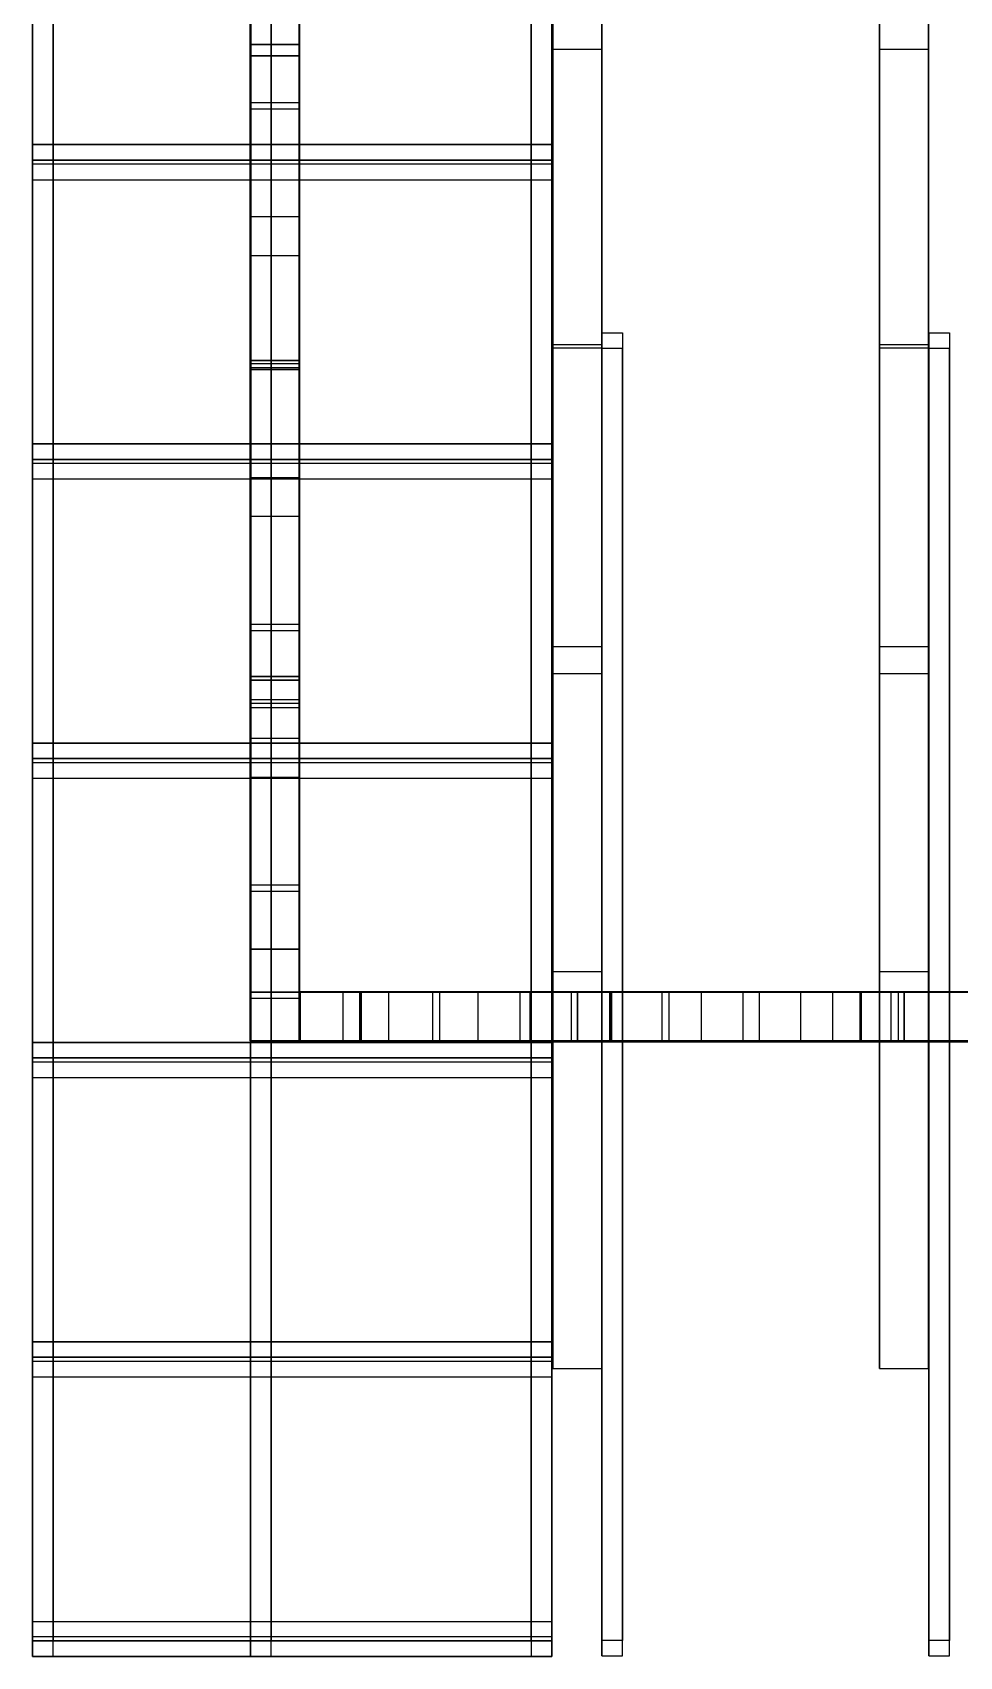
# Model space of a CAD drawing. Header units: inches. Extents: x 72 to 885, y 152 to 729.
# Drawn here: x 71.5 to 138.5, y 152.4 to 269.7 of the extents above; entities that cross this region are included whole.
import ezdxf

# ---------------------------------------------------------------- set-up
doc = ezdxf.new("R2010")
doc.units = ezdxf.units.IN
doc.header["$MEASUREMENT"] = 0
for name, color, linetype in [('FT2', 8, 'CONTINUOUS'), ('n1', 9, 'CONTINUOUS'), ('R2', 4, 'CONTINUOUS'), ('RT2', 7, 'CONTINUOUS'), ('W1', 5, 'CONTINUOUS'), ('W2', 5, 'CONTINUOUS')]:
    doc.layers.add(name, color=color, linetype=linetype)

msp = doc.modelspace()

# ---------------------------------------------------------------- linework, layer by layer
at = {"layer": 'FT2'}
for points in [[(90.81, 196.89, 119.69), (90.81, 474.28, 119.69), (87.27, 474.28, 119.69), (87.27, 196.89, 119.69)], [(87.27, 196.89, 119.69), (87.27, 474.28, 119.69), (87.27, 474.28, 118.23), (87.27, 196.89, 118.23)], [(87.27, 196.89, 107.87), (87.27, 474.28, 107.87), (90.81, 474.28, 107.87), (90.81, 196.89, 107.87)], [(87.27, 196.89, 107.87), (87.27, 196.89, 109.33), (87.27, 474.28, 109.33), (87.27, 474.28, 107.87)], [(90.81, 196.89, 119.69), (90.81, 196.89, 118.23), (90.81, 474.28, 118.23), (90.81, 474.28, 119.69)], [(90.81, 196.89, 107.87), (90.81, 474.28, 107.87), (90.81, 474.28, 109.33), (90.81, 196.89, 109.33)], [(87.27, 264.67, 108.72), (87.27, 272.43, 119.69), (87.27, 273.62, 118.84), (87.27, 265.86, 107.88)], [(90.81, 264.67, 108.72), (90.81, 265.86, 107.88), (90.81, 273.62, 118.84), (90.81, 272.43, 119.69)], [(90.81, 264.67, 108.72), (90.81, 272.43, 119.69), (87.27, 272.43, 119.69), (87.27, 264.67, 108.72)], [(90.81, 256.44, 119.69), (90.81, 264.2, 108.72), (87.27, 264.2, 108.72), (87.27, 256.44, 119.69)], [(87.27, 256.44, 119.69), (87.27, 264.2, 108.72), (87.27, 263.01, 107.88), (87.27, 255.25, 118.84)], [(90.81, 256.44, 119.69), (90.81, 255.25, 118.84), (90.81, 263.01, 107.88), (90.81, 264.2, 108.72)], [(87.27, 245.83, 108.72), (87.27, 253.59, 119.69), (87.27, 254.78, 118.84), (87.27, 247.02, 107.88)], [(90.81, 245.83, 108.72), (90.81, 247.02, 107.88), (90.81, 254.78, 118.84), (90.81, 253.59, 119.69)], [(90.81, 245.83, 108.72), (90.81, 253.59, 119.69), (87.27, 253.59, 119.69), (87.27, 245.83, 108.72)], [(90.81, 237.6, 119.69), (90.81, 245.36, 108.72), (87.27, 245.36, 108.72), (87.27, 237.6, 119.69)], [(87.27, 237.6, 119.69), (87.27, 245.36, 108.72), (87.27, 244.17, 107.88), (87.27, 236.41, 118.84)], [(90.81, 237.6, 119.69), (90.81, 236.41, 118.84), (90.81, 244.17, 107.88), (90.81, 245.36, 108.72)], [(87.27, 227, 108.72), (87.27, 234.76, 119.69), (87.27, 235.95, 118.84), (87.27, 228.18, 107.88)], [(90.81, 227, 108.72), (90.81, 228.18, 107.88), (90.81, 235.95, 118.84), (90.81, 234.76, 119.69)], [(90.81, 227, 108.72), (90.81, 234.76, 119.69), (87.27, 234.76, 119.69), (87.27, 227, 108.72)], [(90.81, 218.76, 119.69), (90.81, 226.52, 108.72), (87.27, 226.52, 108.72), (87.27, 218.76, 119.69)], [(87.27, 218.76, 119.69), (87.27, 226.52, 108.72), (87.27, 225.33, 107.88), (87.27, 217.58, 118.84)], [(90.81, 218.76, 119.69), (90.81, 217.58, 118.84), (90.81, 225.33, 107.88), (90.81, 226.52, 108.72)], [(87.27, 208.17, 108.72), (87.27, 215.92, 119.69), (87.27, 217.11, 118.84), (87.27, 209.35, 107.88)], [(90.81, 208.17, 108.72), (90.81, 209.35, 107.88), (90.81, 217.11, 118.84), (90.81, 215.92, 119.69)], [(90.81, 208.17, 108.72), (90.81, 215.92, 119.69), (87.27, 215.92, 119.69), (87.27, 208.17, 108.72)], [(90.81, 199.97, 119.69), (90.81, 207.68, 108.71), (87.27, 207.68, 108.71), (87.27, 199.97, 119.69)], [(87.27, 199.97, 119.69), (87.27, 207.68, 108.71), (87.27, 206.49, 107.88), (87.27, 198.78, 118.85)], [(90.81, 199.97, 119.69), (90.81, 198.78, 118.85), (90.81, 206.49, 107.88), (90.81, 207.68, 108.71)], [(562.07, 200.43, 119.69), (90.81, 200.43, 119.69), (90.81, 196.89, 119.69), (562.07, 196.89, 119.69)], [(562.07, 200.43, 119.69), (562.07, 200.43, 118.23), (90.81, 200.43, 118.23), (90.81, 200.43, 119.69)], [(562.07, 196.89, 107.87), (90.81, 196.89, 107.87), (90.81, 200.43, 107.87), (562.07, 200.43, 107.87)], [(562.07, 200.43, 107.87), (90.81, 200.43, 107.87), (90.81, 200.43, 109.33), (562.07, 200.43, 109.33)], [(90.81, 196.89, 107.91), (90.81, 196.89, 119.65), (90.81, 200.43, 119.65), (90.81, 200.43, 107.91)], [(90.81, 200.43, 107.91), (90.81, 200.43, 119.65), (92.27, 200.43, 119.65), (92.27, 200.43, 107.91)], [(100.47, 200.43, 108.62), (99.22, 200.43, 107.88), (92.7, 200.43, 118.95), (93.96, 200.43, 119.69)], [(100.47, 200.43, 108.62), (93.96, 200.43, 119.69), (93.96, 196.89, 119.69), (100.47, 196.89, 108.62)], [(107.51, 200.43, 119.69), (100.95, 200.43, 108.62), (100.95, 196.89, 108.62), (107.51, 196.89, 119.69)], [(107.51, 200.43, 119.69), (108.76, 200.43, 118.94), (102.21, 200.43, 107.88), (100.95, 200.43, 108.62)], [(117.05, 200.43, 108.62), (115.79, 200.43, 107.88), (109.23, 200.43, 118.94), (110.48, 200.43, 119.69)], [(117.05, 200.43, 108.62), (110.48, 200.43, 119.69), (110.48, 196.89, 119.69), (117.05, 196.89, 108.62)], [(124.08, 200.43, 119.69), (117.52, 200.43, 108.62), (117.52, 196.89, 108.62), (124.08, 196.89, 119.69)], [(124.08, 200.43, 119.69), (125.33, 200.43, 118.94), (118.77, 200.43, 107.88), (117.52, 200.43, 108.62)], [(133.61, 200.43, 108.62), (132.36, 200.43, 107.88), (125.8, 200.43, 118.94), (127.05, 200.43, 119.69)], [(133.61, 200.43, 108.62), (127.05, 200.43, 119.69), (127.05, 196.89, 119.69), (133.61, 196.89, 108.62)], [(140.61, 200.43, 119.69), (134.1, 200.43, 108.62), (134.1, 196.89, 108.62), (140.61, 196.89, 119.69)], [(140.61, 200.43, 119.69), (141.86, 200.43, 118.95), (135.35, 200.43, 107.88), (134.1, 200.43, 108.62)], [(87.27, 196.89, 107.91), (87.27, 196.89, 119.65), (87.27, 198.35, 119.65), (87.27, 198.35, 107.91)], [(90.81, 196.89, 107.91), (90.81, 198.35, 107.91), (90.81, 198.35, 119.65), (90.81, 196.89, 119.65)], [(90.81, 196.89, 107.91), (90.81, 196.89, 119.65), (87.27, 196.89, 119.65), (87.27, 196.89, 107.91)], [(562.07, 196.89, 119.69), (90.81, 196.89, 119.69), (90.81, 196.89, 118.23), (562.07, 196.89, 118.23)], [(562.07, 196.89, 107.87), (562.07, 196.89, 109.33), (90.81, 196.89, 109.33), (90.81, 196.89, 107.87)], [(90.81, 196.89, 107.91), (92.27, 196.89, 107.91), (92.27, 196.89, 119.65), (90.81, 196.89, 119.65)], [(100.47, 196.89, 108.62), (93.96, 196.89, 119.69), (92.7, 196.89, 118.95), (99.22, 196.89, 107.88)], [(107.51, 196.89, 119.69), (100.95, 196.89, 108.62), (102.21, 196.89, 107.88), (108.76, 196.89, 118.94)], [(117.05, 196.89, 108.62), (110.48, 196.89, 119.69), (109.23, 196.89, 118.94), (115.79, 196.89, 107.88)], [(124.08, 196.89, 119.69), (117.52, 196.89, 108.62), (118.77, 196.89, 107.88), (125.33, 196.89, 118.94)], [(133.61, 196.89, 108.62), (127.05, 196.89, 119.69), (125.8, 196.89, 118.94), (132.36, 196.89, 107.88)], [(140.61, 196.89, 119.69), (134.1, 196.89, 108.62), (135.35, 196.89, 107.88), (141.86, 196.89, 118.95)]]:
    msp.add_3dface(points, dxfattribs=at)
at = {"layer": 'n1'}
for points in [[(87.33, 607.64, -7.87), (562.04, 607.64, -7.87), (562.04, 196.89, -7.87), (87.33, 196.89, -7.87)], [(562.04, 607.64), (87.33, 607.64), (87.33, 196.89), (562.04, 196.89)], [(87.33, 607.58, -7.87), (87.33, 196.89, -7.87), (87.33, 196.89), (87.33, 607.58)], [(498.08, 607.58, -7.87), (498.08, 196.89, -7.87), (87.33, 196.89, -7.87), (87.33, 607.58, -7.87)], [(498.08, 196.89), (498.08, 607.58), (87.33, 607.58), (87.33, 196.89)], [(562.04, 196.83, -7.87), (87.33, 196.83, -7.87), (87.33, 607.58, -7.87), (562.04, 607.58, -7.87)], [(87.33, 196.83), (562.04, 196.83), (562.04, 607.58), (87.33, 607.58)], [(87.33, 196.89, -7.87), (562.04, 196.89, -7.87), (562.04, 196.89), (87.33, 196.89)]]:
    msp.add_3dface(points, dxfattribs=at)
at = {"layer": 'R2'}
for points in [[(71.55, 477.82, 335.46), (71.55, 153.55, 227.4), (71.55, 152.42, 230.76), (71.55, 476.7, 338.82)], [(73.04, 477.82, 335.46), (73.04, 153.55, 227.4), (71.55, 153.55, 227.4), (71.55, 477.82, 335.46)], [(107.57, 153.55, 227.4), (107.57, 477.82, 335.46), (109.07, 477.82, 335.46), (109.07, 153.55, 227.4)], [(109.07, 153.55, 227.4), (109.07, 477.82, 335.46), (109.07, 476.7, 338.82), (109.07, 152.42, 230.76)], [(73.04, 152.42, 230.76), (73.04, 476.7, 338.82), (71.55, 476.7, 338.82), (71.55, 152.42, 230.76)], [(107.57, 476.7, 338.82), (107.57, 152.42, 230.76), (109.07, 152.42, 230.76), (109.07, 476.7, 338.82)], [(87.3, 283.25, 270.63), (87.3, 261.64, 263.42), (87.3, 260.52, 266.78), (87.3, 282.13, 273.99)], [(88.79, 283.25, 270.63), (88.79, 261.64, 263.42), (87.3, 261.64, 263.42), (87.3, 283.25, 270.63)], [(88.79, 260.52, 266.78), (88.79, 282.13, 273.99), (87.3, 282.13, 273.99), (87.3, 260.52, 266.78)], [(109.07, 261.64, 263.42), (71.54, 261.64, 263.42), (71.54, 260.52, 266.78), (109.07, 260.52, 266.78)], [(109.07, 260.22, 262.95), (71.55, 260.22, 262.95), (71.54, 261.64, 263.42), (109.07, 261.64, 263.42)], [(87.3, 261.64, 263.42), (87.3, 240.02, 256.22), (87.3, 238.9, 259.58), (87.3, 260.52, 266.78)], [(88.79, 261.64, 263.42), (88.79, 240.02, 256.22), (87.3, 240.02, 256.22), (87.3, 261.64, 263.42)], [(71.55, 259.1, 266.31), (109.07, 259.1, 266.31), (109.07, 260.52, 266.78), (71.54, 260.52, 266.78)], [(88.79, 238.9, 259.58), (88.79, 260.52, 266.78), (87.3, 260.52, 266.78), (87.3, 238.9, 259.58)], [(112.69, 248.03, 258.89), (112.69, 153.58, 227.41), (112.69, 152.46, 230.78), (112.69, 246.91, 262.25)], [(114.18, 248.03, 258.89), (114.18, 153.58, 227.41), (112.69, 153.58, 227.41), (112.69, 248.03, 258.89)], [(136.31, 248.03, 258.89), (136.31, 153.58, 227.41), (136.31, 152.46, 230.78), (136.31, 246.91, 262.25)], [(137.81, 248.03, 258.89), (137.81, 153.58, 227.41), (136.31, 153.58, 227.41), (136.31, 248.03, 258.89)], [(114.18, 152.46, 230.78), (114.18, 246.91, 262.25), (112.69, 246.91, 262.25), (112.69, 152.46, 230.78)], [(137.81, 152.46, 230.78), (137.81, 246.91, 262.25), (136.31, 246.91, 262.25), (136.31, 152.46, 230.78)], [(109.07, 240.02, 256.22), (71.55, 240.02, 256.22), (71.55, 238.9, 259.58), (109.07, 238.9, 259.58)], [(109.07, 238.6, 255.74), (71.55, 238.6, 255.74), (71.55, 240.02, 256.22), (109.07, 240.02, 256.22)], [(87.3, 240.02, 256.22), (87.3, 218.4, 249.01), (87.3, 217.28, 252.38), (87.3, 238.9, 259.58)], [(88.79, 240.02, 256.22), (88.79, 218.4, 249.01), (87.3, 218.4, 249.01), (87.3, 240.02, 256.22)], [(71.55, 237.48, 259.11), (109.07, 237.48, 259.11), (109.07, 238.9, 259.58), (71.55, 238.9, 259.58)], [(88.79, 217.28, 252.38), (88.79, 238.9, 259.58), (87.3, 238.9, 259.58), (87.3, 217.28, 252.38)], [(109.07, 218.4, 249.01), (71.55, 218.4, 249.01), (71.55, 217.28, 252.38), (109.07, 217.28, 252.38)], [(109.07, 216.98, 248.54), (71.55, 216.98, 248.54), (71.55, 218.4, 249.01), (109.07, 218.4, 249.01)], [(87.3, 218.4, 249.01), (87.3, 196.78, 241.81), (87.3, 195.66, 245.17), (87.3, 217.28, 252.38)], [(88.79, 218.4, 249.01), (88.79, 196.78, 241.81), (87.3, 196.78, 241.81), (87.3, 218.4, 249.01)], [(71.55, 215.86, 251.9), (109.07, 215.86, 251.9), (109.07, 217.28, 252.38), (71.55, 217.28, 252.38)], [(88.79, 195.66, 245.17), (88.79, 217.28, 252.38), (87.3, 217.28, 252.38), (87.3, 195.66, 245.17)], [(109.07, 196.78, 241.81), (71.55, 196.78, 241.81), (71.55, 195.66, 245.17), (109.07, 195.66, 245.17)], [(109.07, 195.36, 241.34), (71.55, 195.36, 241.34), (71.55, 196.78, 241.81), (109.07, 196.78, 241.81)], [(87.3, 196.78, 241.81), (87.3, 175.16, 234.61), (87.3, 174.04, 237.97), (87.3, 195.66, 245.17)], [(88.79, 196.78, 241.81), (88.79, 175.16, 234.61), (87.3, 175.16, 234.61), (87.3, 196.78, 241.81)], [(71.55, 194.24, 244.7), (109.07, 194.24, 244.7), (109.07, 195.66, 245.17), (71.55, 195.66, 245.17)], [(88.79, 174.04, 237.97), (88.79, 195.66, 245.17), (87.3, 195.66, 245.17), (87.3, 174.04, 237.97)], [(109.07, 175.16, 234.61), (71.55, 175.16, 234.61), (71.55, 174.04, 237.97), (109.07, 174.04, 237.97)], [(109.07, 173.74, 234.13), (71.55, 173.74, 234.13), (71.55, 175.16, 234.61), (109.07, 175.16, 234.61)], [(87.3, 175.16, 234.61), (87.3, 153.55, 227.4), (87.3, 152.42, 230.76), (87.3, 174.04, 237.97)], [(88.79, 175.16, 234.61), (88.79, 153.55, 227.4), (87.3, 153.55, 227.4), (87.3, 175.16, 234.61)], [(71.55, 172.62, 237.49), (109.07, 172.62, 237.49), (109.07, 174.04, 237.97), (71.55, 174.04, 237.97)], [(88.79, 152.42, 230.76), (88.79, 174.04, 237.97), (87.3, 174.04, 237.97), (87.3, 152.42, 230.76)], [(71.55, 154.96, 227.87), (109.07, 154.96, 227.87), (109.07, 153.55, 227.4), (71.55, 153.55, 227.4)], [(109.07, 153.84, 231.24), (71.55, 153.84, 231.24), (71.55, 152.42, 230.76), (109.07, 152.42, 230.76)], [(71.55, 153.55, 227.4), (109.07, 153.55, 227.4), (109.07, 152.42, 230.76), (71.55, 152.42, 230.76)]]:
    msp.add_3dface(points, dxfattribs=at)
at = {"layer": 'RT2'}
for points in [[(109.14, 173.23, 237.52), (109.14, 477.82, 339.02), (109.14, 478.28, 337.64), (109.14, 173.69, 236.14)], [(112.69, 173.23, 237.52), (112.69, 477.82, 339.02), (109.14, 477.82, 339.02), (109.14, 173.23, 237.52)], [(112.69, 173.23, 237.52), (112.69, 173.69, 236.14), (112.69, 478.28, 337.64), (112.69, 477.82, 339.02)], [(132.76, 173.23, 237.52), (132.76, 477.82, 339.02), (132.76, 478.28, 337.64), (132.76, 173.69, 236.14)], [(136.3, 173.23, 237.52), (136.3, 477.82, 339.02), (132.76, 477.82, 339.02), (132.76, 173.23, 237.52)], [(136.3, 173.23, 237.52), (136.3, 173.69, 236.14), (136.3, 478.28, 337.64), (136.3, 477.82, 339.02)], [(109.14, 200.4, 228.35), (109.14, 474.26, 319.61), (112.69, 474.26, 319.61), (112.69, 200.4, 228.35)], [(109.14, 200.4, 228.35), (109.14, 199.93, 229.73), (109.14, 473.8, 320.99), (109.14, 474.26, 319.61)], [(112.69, 200.4, 228.35), (112.69, 474.26, 319.61), (112.69, 473.8, 320.99), (112.69, 199.93, 229.73)], [(132.76, 200.4, 228.35), (132.76, 474.26, 319.61), (136.3, 474.26, 319.61), (136.3, 200.4, 228.35)], [(132.76, 200.4, 228.35), (132.76, 199.93, 229.73), (132.76, 473.8, 320.99), (132.76, 474.26, 319.61)], [(136.3, 200.4, 228.35), (136.3, 474.26, 319.61), (136.3, 473.8, 320.99), (136.3, 199.93, 229.73)], [(109.14, 247.2, 245.28), (109.14, 268.51, 269.29), (109.14, 269.6, 268.32), (109.14, 248.29, 244.31)], [(112.69, 247.2, 245.28), (112.69, 248.29, 244.31), (112.69, 269.6, 268.32), (112.69, 268.51, 269.29)], [(132.76, 247.2, 245.28), (132.76, 268.51, 269.29), (132.76, 269.6, 268.32), (132.76, 248.29, 244.31)], [(136.3, 247.2, 245.28), (136.3, 248.29, 244.31), (136.3, 269.6, 268.32), (136.3, 268.51, 269.29)], [(112.69, 247.2, 245.28), (112.69, 268.51, 269.29), (109.14, 268.51, 269.29), (109.14, 247.2, 245.28)], [(136.3, 247.2, 245.28), (136.3, 268.51, 269.29), (132.76, 268.51, 269.29), (132.76, 247.2, 245.28)], [(112.69, 225.37, 254.9), (112.69, 246.92, 244.98), (109.14, 246.92, 244.98), (109.14, 225.37, 254.9)], [(109.14, 225.37, 254.9), (109.14, 246.92, 244.98), (109.14, 246.31, 243.66), (109.14, 224.76, 253.57)], [(112.69, 225.37, 254.9), (112.69, 224.76, 253.57), (112.69, 246.31, 243.66), (112.69, 246.92, 244.98)], [(136.3, 225.37, 254.9), (136.3, 246.92, 244.98), (132.76, 246.92, 244.98), (132.76, 225.37, 254.9)], [(132.76, 225.37, 254.9), (132.76, 246.92, 244.98), (132.76, 246.31, 243.66), (132.76, 224.76, 253.57)], [(136.3, 225.37, 254.9), (136.3, 224.76, 253.57), (136.3, 246.31, 243.66), (136.3, 246.92, 244.98)], [(109.14, 201.91, 230.19), (109.14, 223.4, 254.26), (109.14, 224.49, 253.29), (109.14, 203, 229.22)], [(112.69, 201.91, 230.19), (112.69, 203, 229.22), (112.69, 224.49, 253.29), (112.69, 223.4, 254.26)], [(132.76, 201.91, 230.19), (132.76, 223.4, 254.26), (132.76, 224.49, 253.29), (132.76, 203, 229.22)], [(136.3, 201.91, 230.19), (136.3, 203, 229.22), (136.3, 224.49, 253.29), (136.3, 223.4, 254.26)], [(112.69, 201.91, 230.19), (112.69, 223.4, 254.26), (109.14, 223.4, 254.26), (109.14, 201.91, 230.19)], [(136.3, 201.91, 230.19), (136.3, 223.4, 254.26), (132.76, 223.4, 254.26), (132.76, 201.91, 230.19)], [(109.14, 200.4, 228.83), (109.14, 200.4, 246.57), (109.14, 201.85, 246.57), (109.14, 201.85, 228.83)], [(112.69, 200.4, 228.83), (112.69, 201.85, 228.83), (112.69, 201.85, 246.57), (112.69, 200.4, 246.57)], [(132.76, 200.4, 228.83), (132.76, 200.4, 246.57), (132.76, 201.85, 246.57), (132.76, 201.85, 228.83)], [(136.3, 200.4, 228.83), (136.3, 201.85, 228.83), (136.3, 201.85, 246.57), (136.3, 200.4, 246.57)], [(112.69, 200.4, 228.83), (112.69, 200.4, 246.57), (109.14, 200.4, 246.57), (109.14, 200.4, 228.83)], [(136.3, 200.4, 228.83), (136.3, 200.4, 246.57), (132.76, 200.4, 246.57), (132.76, 200.4, 228.83)]]:
    msp.add_3dface(points, dxfattribs=at)
at = {"layer": 'W1'}
for points in [[(90.84, 474.24), (90.84, 196.87), (87.29, 196.87), (87.29, 474.24)], [(87.29, 196.87, 1.5), (87.29, 474.24, 1.5), (87.29, 474.24), (87.29, 196.87)], [(90.84, 196.87, 107.87), (90.84, 474.24, 107.87), (87.29, 474.24, 107.87), (87.29, 196.87, 107.87)], [(87.29, 474.24, 106.38), (87.29, 196.87, 106.38), (87.29, 196.87, 107.87), (87.29, 474.24, 107.87)], [(90.84, 474.24, 1.5), (90.84, 196.87, 1.5), (90.84, 196.87), (90.84, 474.24)], [(90.84, 196.87, 106.38), (90.84, 474.24, 106.38), (90.84, 474.24, 107.87), (90.84, 196.87, 107.87)], [(90.84, 268.05, 53.94), (90.84, 290.61, 53.94), (87.29, 290.61, 53.94), (87.29, 268.05, 53.94)], [(87.29, 290.61, 52.44), (87.29, 268.05, 52.44), (87.29, 268.05, 53.94), (87.29, 290.61, 53.94)], [(90.84, 268.05, 52.44), (90.84, 290.61, 52.44), (90.84, 290.61, 53.94), (90.84, 268.05, 53.94)], [(90.84, 268.05, 107.87), (90.84, 268.05), (87.29, 268.05), (87.29, 268.05, 107.87)], [(87.29, 266.56), (87.29, 266.56, 107.87), (87.29, 268.05, 107.87), (87.29, 268.05)], [(90.84, 245.5, 53.94), (90.84, 268.05, 53.94), (87.29, 268.05, 53.94), (87.29, 245.5, 53.94)], [(87.29, 268.05, 52.44), (87.29, 245.5, 52.44), (87.29, 245.5, 53.94), (87.29, 268.05, 53.94)], [(90.84, 266.56, 107.87), (90.84, 266.56), (90.84, 268.05), (90.84, 268.05, 107.87)], [(90.84, 245.5, 52.44), (90.84, 268.05, 52.44), (90.84, 268.05, 53.94), (90.84, 245.5, 53.94)], [(90.84, 245.5, 107.87), (90.84, 245.5), (87.29, 245.5), (87.29, 245.5, 107.87)], [(87.29, 244), (87.29, 244, 107.87), (87.29, 245.5, 107.87), (87.29, 245.5)], [(90.84, 222.95, 53.94), (90.84, 245.5, 53.94), (87.29, 245.5, 53.94), (87.29, 222.95, 53.94)], [(87.29, 245.5, 52.44), (87.29, 222.95, 52.44), (87.29, 222.95, 53.94), (87.29, 245.5, 53.94)], [(90.84, 244, 107.87), (90.84, 244), (90.84, 245.5), (90.84, 245.5, 107.87)], [(90.84, 222.95, 52.44), (90.84, 245.5, 52.44), (90.84, 245.5, 53.94), (90.84, 222.95, 53.94)], [(90.84, 222.95, 107.87), (90.84, 222.95), (87.29, 222.95), (87.29, 222.95, 107.87)], [(87.29, 221.45), (87.29, 221.45, 107.87), (87.29, 222.95, 107.87), (87.29, 222.95)], [(90.84, 200.4, 53.94), (90.84, 222.95, 53.94), (87.29, 222.95, 53.94), (87.29, 200.4, 53.94)], [(87.29, 222.95, 52.44), (87.29, 200.4, 52.44), (87.29, 200.4, 53.94), (87.29, 222.95, 53.94)], [(90.84, 203.51, 107.87), (90.84, 222.95, 54.44), (87.29, 222.95, 54.44), (87.29, 203.51, 107.87)], [(87.29, 221.54, 53.93), (87.29, 202.1, 107.36), (87.29, 203.51, 107.87), (87.29, 222.95, 54.44)], [(90.84, 221.45, 107.87), (90.84, 221.45), (90.84, 222.95), (90.84, 222.95, 107.87)], [(90.84, 200.4, 52.44), (90.84, 222.95, 52.44), (90.84, 222.95, 53.94), (90.84, 200.4, 53.94)], [(90.84, 202.1, 107.36), (90.84, 221.54, 53.93), (90.84, 222.95, 54.44), (90.84, 203.51, 107.87)], [(90.84, 221.29, 53.94), (90.84, 203.51), (87.29, 203.51), (87.29, 221.29, 53.94)], [(87.29, 202.08, 0.47), (87.29, 219.87, 54.41), (87.29, 221.29, 53.94), (87.29, 203.51)], [(90.84, 219.87, 54.41), (90.84, 202.08, 0.47), (90.84, 203.51), (90.84, 221.29, 53.94)], [(87.29, 201.89, 107.87), (87.29, 201.89), (87.29, 200.4), (87.29, 200.4, 107.87)], [(90.84, 201.89), (90.84, 201.89, 107.87), (90.84, 200.4, 107.87), (90.84, 200.4)], [(90.84, 200.4), (90.84, 200.4, 107.87), (87.29, 200.4, 107.87), (87.29, 200.4)], [(90.84, 196.87, 53.94), (90.84, 200.4, 53.94), (87.29, 200.4, 53.94), (87.29, 196.87, 53.94)], [(87.29, 200.4, 52.44), (87.29, 196.87, 52.44), (87.29, 196.87, 53.94), (87.29, 200.4, 53.94)], [(90.84, 196.87, 52.44), (90.84, 200.4, 52.44), (90.84, 200.4, 53.94), (90.84, 196.87, 53.94)], [(90.88, 200.4), (562.06, 200.4), (562.06, 196.85), (90.88, 196.85)], [(90.88, 200.4, 1.5), (562.06, 200.4, 1.5), (562.06, 200.4), (90.88, 200.4)], [(562.06, 200.4, 107.87), (90.88, 200.4, 107.87), (90.88, 196.85, 107.87), (562.06, 196.85, 107.87)], [(562.06, 200.4, 106.38), (90.88, 200.4, 106.38), (90.88, 200.4, 107.87), (562.06, 200.4, 107.87)], [(90.88, 200.4, 107.87), (90.88, 200.4), (90.88, 196.85), (90.88, 196.85, 107.87)], [(92.37, 200.4, 107.87), (92.37, 200.4), (90.88, 200.4), (90.88, 200.4, 107.87)], [(95.21, 200.4, 53.94), (90.88, 200.4, 53.94), (90.88, 196.85, 53.94), (95.21, 196.85, 53.94)], [(95.21, 200.4, 52.44), (90.88, 200.4, 52.44), (90.88, 200.4, 53.94), (95.21, 200.4, 53.94)], [(93.72, 200.4), (93.72, 200.4, 107.87), (95.21, 200.4, 107.87), (95.21, 200.4)], [(131.43, 200.4, 6.3), (95.21, 200.4, 6.3), (95.21, 196.85, 6.3), (131.43, 196.85, 6.3)], [(131.43, 200.4, 4.8), (95.21, 200.4, 4.8), (95.21, 200.4, 6.3), (131.43, 200.4, 6.3)], [(95.21, 200.4, 94.49), (131.43, 200.4, 94.49), (131.43, 196.85, 94.49), (95.21, 196.85, 94.49)], [(95.21, 200.4, 95.98), (131.43, 200.4, 95.98), (131.43, 200.4, 94.49), (95.21, 200.4, 94.49)], [(95.21, 200.4), (95.21, 200.4, 107.87), (95.21, 196.85, 107.87), (95.21, 196.85)], [(95.29, 200.4, 107.87), (95.29, 200.4, 94.49), (95.29, 196.85, 94.49), (95.29, 196.85, 107.87)], [(96.79, 200.4, 107.87), (96.79, 200.4, 94.49), (95.29, 200.4, 94.49), (95.29, 200.4, 107.87)], [(103.76, 200.4, 107.87), (97.26, 200.4, 94.49), (97.26, 196.85, 94.49), (103.76, 196.85, 107.87)], [(105.11, 200.4, 107.22), (98.6, 200.4, 93.83), (97.26, 200.4, 94.49), (103.76, 200.4, 107.87)], [(111.92, 200.4, 93.83), (105.41, 200.4, 107.22), (106.76, 200.4, 107.87), (113.26, 200.4, 94.49)], [(113.26, 200.4, 94.49), (106.76, 200.4, 107.87), (106.76, 196.85, 107.87), (113.26, 196.85, 94.49)], [(113.32, 200.4, 6.3), (113.32, 200.4), (113.32, 196.85), (113.32, 196.85, 6.3)], [(114.82, 200.4, 6.3), (114.82, 200.4), (113.32, 200.4), (113.32, 200.4, 6.3)], [(119.89, 200.4, 107.87), (113.38, 200.4, 94.49), (113.38, 196.85, 94.49), (119.89, 196.85, 107.87)], [(121.23, 200.4, 107.22), (114.73, 200.4, 93.83), (113.38, 200.4, 94.49), (119.89, 200.4, 107.87)], [(128.04, 200.4, 93.83), (121.53, 200.4, 107.22), (122.88, 200.4, 107.87), (129.38, 200.4, 94.49)], [(129.38, 200.4, 94.49), (122.88, 200.4, 107.87), (122.88, 196.85, 107.87), (129.38, 196.85, 94.49)], [(129.86, 200.4, 94.49), (129.86, 200.4, 107.87), (131.35, 200.4, 107.87), (131.35, 200.4, 94.49)], [(131.35, 200.4, 94.49), (131.35, 200.4, 107.87), (131.35, 196.85, 107.87), (131.35, 196.85, 94.49)], [(131.43, 200.4, 107.87), (131.43, 200.4), (131.43, 196.85), (131.43, 196.85, 107.87)], [(132.93, 200.4, 107.87), (132.93, 200.4), (131.43, 200.4), (131.43, 200.4, 107.87)], [(142.53, 200.4, 53.94), (131.43, 200.4, 53.94), (131.43, 196.85, 53.94), (142.53, 196.85, 53.94)], [(142.53, 200.4, 52.44), (131.43, 200.4, 52.44), (131.43, 200.4, 53.94), (142.53, 200.4, 53.94)], [(87.29, 198.36, 107.87), (87.29, 198.36), (87.29, 196.87), (87.29, 196.87, 107.87)], [(90.84, 198.36), (90.84, 198.36, 107.87), (90.84, 196.87, 107.87), (90.84, 196.87)], [(90.84, 196.87), (90.84, 196.87, 107.87), (87.29, 196.87, 107.87), (87.29, 196.87)], [(562.06, 196.85, 1.5), (90.88, 196.85, 1.5), (90.88, 196.85), (562.06, 196.85)], [(90.88, 196.85, 106.38), (562.06, 196.85, 106.38), (562.06, 196.85, 107.87), (90.88, 196.85, 107.87)], [(92.37, 196.85), (92.37, 196.85, 107.87), (90.88, 196.85, 107.87), (90.88, 196.85)], [(90.88, 196.85, 52.44), (95.21, 196.85, 52.44), (95.21, 196.85, 53.94), (90.88, 196.85, 53.94)], [(93.72, 196.85, 107.87), (93.72, 196.85), (95.21, 196.85), (95.21, 196.85, 107.87)], [(95.21, 196.85, 4.8), (131.43, 196.85, 4.8), (131.43, 196.85, 6.3), (95.21, 196.85, 6.3)], [(131.43, 196.85, 95.98), (95.21, 196.85, 95.98), (95.21, 196.85, 94.49), (131.43, 196.85, 94.49)], [(96.79, 196.85, 94.49), (96.79, 196.85, 107.87), (95.29, 196.85, 107.87), (95.29, 196.85, 94.49)], [(98.6, 196.85, 93.83), (105.11, 196.85, 107.22), (103.76, 196.85, 107.87), (97.26, 196.85, 94.49)], [(105.41, 196.85, 107.22), (111.92, 196.85, 93.83), (113.26, 196.85, 94.49), (106.76, 196.85, 107.87)], [(114.82, 196.85), (114.82, 196.85, 6.3), (113.32, 196.85, 6.3), (113.32, 196.85)], [(114.73, 196.85, 93.83), (121.23, 196.85, 107.22), (119.89, 196.85, 107.87), (113.38, 196.85, 94.49)], [(121.53, 196.85, 107.22), (128.04, 196.85, 93.83), (129.38, 196.85, 94.49), (122.88, 196.85, 107.87)], [(129.86, 196.85, 107.87), (129.86, 196.85, 94.49), (131.35, 196.85, 94.49), (131.35, 196.85, 107.87)], [(132.93, 196.85), (132.93, 196.85, 107.87), (131.43, 196.85, 107.87), (131.43, 196.85)], [(131.43, 196.85, 52.44), (142.53, 196.85, 52.44), (142.53, 196.85, 53.94), (131.43, 196.85, 53.94)]]:
    msp.add_3dface(points, dxfattribs=at)
at = {"layer": 'W2'}
for points in [[(87.29, 474.71, 332.85), (87.29, 197.31, 240.41), (87.29, 196.83, 241.83), (87.29, 474.24, 334.27)], [(90.84, 474.24, 120.47), (90.84, 196.83, 120.47), (87.29, 196.83, 120.47), (87.29, 474.24, 120.47)], [(87.29, 196.83, 121.97), (87.29, 474.24, 121.97), (87.29, 474.24, 120.47), (87.29, 196.83, 120.47)], [(90.84, 196.83, 241.83), (90.84, 474.24, 334.27), (87.29, 474.24, 334.27), (87.29, 196.83, 241.83)], [(90.84, 197.31, 240.41), (90.84, 474.71, 332.85), (90.84, 474.24, 334.27), (90.84, 196.83, 241.83)], [(90.84, 474.24, 121.97), (90.84, 196.83, 121.97), (90.84, 196.83, 120.47), (90.84, 474.24, 120.47)], [(90.84, 268.86, 173.92), (90.84, 291.68, 173.92), (87.29, 291.68, 173.92), (87.29, 268.86, 173.92)], [(87.29, 291.68, 172.43), (87.29, 268.86, 172.43), (87.29, 268.86, 173.92), (87.29, 291.68, 173.92)], [(90.84, 268.86, 227.37), (90.84, 291.68, 227.37), (87.29, 291.68, 227.37), (87.29, 268.86, 227.37)], [(87.29, 291.68, 225.87), (87.29, 268.86, 225.87), (87.29, 268.86, 227.37), (87.29, 291.68, 227.37)], [(90.84, 268.86, 172.43), (90.84, 291.68, 172.43), (90.84, 291.68, 173.92), (90.84, 268.86, 173.92)], [(90.84, 268.86, 225.87), (90.84, 291.68, 225.87), (90.84, 291.68, 227.37), (90.84, 268.86, 227.37)], [(90.84, 268.86, 265.83), (90.84, 268.86, 120.47), (87.29, 268.86, 120.47), (87.29, 268.86, 265.83)], [(87.29, 267.36, 120.47), (87.29, 267.36, 265.83), (87.29, 268.86, 265.83), (87.29, 268.86, 120.47)], [(90.84, 246.04, 173.92), (90.84, 268.86, 173.92), (87.29, 268.86, 173.92), (87.29, 246.04, 173.92)], [(87.29, 268.86, 172.43), (87.29, 246.04, 172.43), (87.29, 246.04, 173.92), (87.29, 268.86, 173.92)], [(90.84, 246.04, 227.37), (90.84, 268.86, 227.37), (87.29, 268.86, 227.37), (87.29, 246.04, 227.37)], [(87.29, 268.86, 225.87), (87.29, 246.04, 225.87), (87.29, 246.04, 227.37), (87.29, 268.86, 227.37)], [(90.84, 267.36, 265.83), (90.84, 267.36, 120.47), (90.84, 268.86, 120.47), (90.84, 268.86, 265.83)], [(90.84, 246.04, 172.43), (90.84, 268.86, 172.43), (90.84, 268.86, 173.92), (90.84, 246.04, 173.92)], [(90.84, 246.04, 225.87), (90.84, 268.86, 225.87), (90.84, 268.86, 227.37), (90.84, 246.04, 227.37)], [(90.84, 246.04, 258.22), (90.84, 246.04, 120.47), (87.29, 246.04, 120.47), (87.29, 246.04, 258.22)], [(87.29, 244.54, 120.47), (87.29, 244.54, 258.22), (87.29, 246.04, 258.22), (87.29, 246.04, 120.47)], [(90.84, 223.22, 173.92), (90.84, 246.04, 173.92), (87.29, 246.04, 173.92), (87.29, 223.22, 173.92)], [(87.29, 246.04, 172.43), (87.29, 223.22, 172.43), (87.29, 223.22, 173.92), (87.29, 246.04, 173.92)], [(90.84, 223.22, 227.37), (90.84, 246.04, 227.37), (87.29, 246.04, 227.37), (87.29, 223.22, 227.37)], [(87.29, 246.04, 225.87), (87.29, 223.22, 225.87), (87.29, 223.22, 227.37), (87.29, 246.04, 227.37)], [(90.84, 244.54, 258.22), (90.84, 244.54, 120.47), (90.84, 246.04, 120.47), (90.84, 246.04, 258.22)], [(90.84, 223.22, 172.43), (90.84, 246.04, 172.43), (90.84, 246.04, 173.92), (90.84, 223.22, 173.92)], [(90.84, 223.22, 225.87), (90.84, 246.04, 225.87), (90.84, 246.04, 227.37), (90.84, 223.22, 227.37)], [(90.84, 223.22, 250.62), (90.84, 223.22, 120.47), (87.29, 223.22, 120.47), (87.29, 223.22, 250.62)], [(87.29, 221.72, 120.47), (87.29, 221.72, 250.62), (87.29, 223.22, 250.62), (87.29, 223.22, 120.47)], [(90.84, 200.4, 173.92), (90.84, 223.22, 173.92), (87.29, 223.22, 173.92), (87.29, 200.4, 173.92)], [(87.29, 223.22, 172.43), (87.29, 200.4, 172.43), (87.29, 200.4, 173.92), (87.29, 223.22, 173.92)], [(90.84, 200.4, 227.37), (90.84, 223.22, 227.37), (87.29, 223.22, 227.37), (87.29, 200.4, 227.37)], [(87.29, 223.22, 225.87), (87.29, 200.4, 225.87), (87.29, 200.4, 227.37), (87.29, 223.22, 227.37)], [(90.84, 223.22, 227.45), (90.84, 200.4, 227.45), (87.29, 200.4, 227.45), (87.29, 223.22, 227.45)], [(87.29, 200.4, 228.94), (87.29, 223.22, 228.94), (87.29, 223.22, 227.45), (87.29, 200.4, 227.45)], [(90.84, 203.51, 227.37), (90.84, 223.22, 174.44), (87.29, 223.22, 174.44), (87.29, 203.51, 227.37)], [(87.29, 221.81, 173.92), (87.29, 202.1, 226.85), (87.29, 203.51, 227.37), (87.29, 223.22, 174.44)], [(90.84, 221.72, 250.62), (90.84, 221.72, 120.47), (90.84, 223.22, 120.47), (90.84, 223.22, 250.62)], [(90.84, 200.4, 172.43), (90.84, 223.22, 172.43), (90.84, 223.22, 173.92), (90.84, 200.4, 173.92)], [(90.84, 200.4, 225.87), (90.84, 223.22, 225.87), (90.84, 223.22, 227.37), (90.84, 200.4, 227.37)], [(90.84, 223.22, 228.94), (90.84, 200.4, 228.94), (90.84, 200.4, 227.45), (90.84, 223.22, 227.45)], [(90.84, 202.1, 226.85), (90.84, 221.81, 173.92), (90.84, 223.22, 174.44), (90.84, 203.51, 227.37)], [(90.84, 221.56, 173.92), (90.84, 203.51, 120.47), (87.29, 203.51, 120.47), (87.29, 221.56, 173.92)], [(87.29, 202.09, 120.95), (87.29, 220.14, 174.4), (87.29, 221.56, 173.92), (87.29, 203.51, 120.47)], [(90.84, 220.98, 249.87), (90.84, 203.51, 227.45), (87.29, 203.51, 227.45), (87.29, 220.98, 249.87)], [(87.29, 202.33, 228.37), (87.29, 219.8, 250.79), (87.29, 220.98, 249.87), (87.29, 203.51, 227.45)], [(90.84, 220.14, 174.4), (90.84, 202.09, 120.95), (90.84, 203.51, 120.47), (90.84, 221.56, 173.92)], [(90.84, 219.8, 250.79), (90.84, 202.33, 228.37), (90.84, 203.51, 227.45), (90.84, 220.98, 249.87)], [(87.29, 201.89, 243.01), (87.29, 201.89, 120.47), (87.29, 200.4, 120.47), (87.29, 200.4, 243.01)], [(90.84, 201.89, 120.47), (90.84, 201.89, 243.01), (90.84, 200.4, 243.01), (90.84, 200.4, 120.47)], [(90.84, 200.4, 120.47), (90.84, 200.4, 243.01), (87.29, 200.4, 243.01), (87.29, 200.4, 120.47)], [(90.84, 196.83, 173.92), (90.84, 200.4, 173.92), (87.29, 200.4, 173.92), (87.29, 196.83, 173.92)], [(87.29, 200.4, 172.43), (87.29, 196.83, 172.43), (87.29, 196.83, 173.92), (87.29, 200.4, 173.92)], [(90.84, 196.83, 227.37), (90.84, 200.4, 227.37), (87.29, 200.4, 227.37), (87.29, 196.83, 227.37)], [(87.29, 200.4, 225.87), (87.29, 196.83, 225.87), (87.29, 196.83, 227.37), (87.29, 200.4, 227.37)], [(90.84, 196.83, 172.43), (90.84, 200.4, 172.43), (90.84, 200.4, 173.92), (90.84, 196.83, 173.92)], [(90.84, 196.83, 225.87), (90.84, 200.4, 225.87), (90.84, 200.4, 227.37), (90.84, 196.83, 227.37)], [(558.49, 196.85, 120.47), (90.89, 196.85, 120.47), (90.89, 200.4, 120.47), (558.49, 200.4, 120.47)], [(90.89, 200.4, 121.97), (558.49, 200.4, 121.97), (558.49, 200.4, 120.47), (90.89, 200.4, 120.47)], [(90.89, 196.85, 120.47), (90.89, 196.85, 243.9), (90.89, 200.4, 243.9), (90.89, 200.4, 120.47)], [(92.39, 200.4, 243.9), (92.39, 200.4, 120.47), (90.89, 200.4, 120.47), (90.89, 200.4, 243.9)], [(90.89, 196.85, 243.9), (558.49, 196.85, 243.9), (558.49, 200.4, 243.9), (90.89, 200.4, 243.9)], [(558.49, 200.4, 242.4), (90.89, 200.4, 242.4), (90.89, 200.4, 243.9), (558.49, 200.4, 243.9)], [(90.89, 196.85, 161.61), (110.92, 196.85, 161.61), (110.92, 200.4, 161.61), (90.89, 200.4, 161.61)], [(110.92, 200.4, 160.12), (90.89, 200.4, 160.12), (90.89, 200.4, 161.61), (110.92, 200.4, 161.61)], [(90.89, 196.85, 202.76), (110.92, 196.85, 202.76), (110.92, 200.4, 202.76), (90.89, 200.4, 202.76)], [(110.92, 200.4, 201.26), (90.89, 200.4, 201.26), (90.89, 200.4, 202.76), (110.92, 200.4, 202.76)], [(109.42, 200.4, 120.47), (109.42, 200.4, 243.9), (110.92, 200.4, 243.9), (110.92, 200.4, 120.47)], [(110.92, 196.85, 243.9), (110.92, 196.85, 120.47), (110.92, 200.4, 120.47), (110.92, 200.4, 243.9)], [(110.92, 196.85, 161.61), (134.53, 196.85, 161.61), (134.53, 200.4, 161.61), (110.92, 200.4, 161.61)], [(134.53, 200.4, 160.12), (110.92, 200.4, 160.12), (110.92, 200.4, 161.61), (134.53, 200.4, 161.61)], [(110.92, 196.85, 202.76), (134.53, 196.85, 202.76), (134.53, 200.4, 202.76), (110.92, 200.4, 202.76)], [(134.53, 200.4, 201.26), (110.92, 200.4, 201.26), (110.92, 200.4, 202.76), (134.53, 200.4, 202.76)], [(133.03, 200.4, 120.47), (133.03, 200.4, 243.9), (134.53, 200.4, 243.9), (134.53, 200.4, 120.47)], [(134.53, 196.85, 243.9), (134.53, 196.85, 120.47), (134.53, 200.4, 120.47), (134.53, 200.4, 243.9)], [(134.53, 196.85, 161.61), (140.76, 196.85, 161.61), (140.76, 200.4, 161.61), (134.53, 200.4, 161.61)], [(140.76, 200.4, 160.12), (134.53, 200.4, 160.12), (134.53, 200.4, 161.61), (140.76, 200.4, 161.61)], [(134.53, 196.85, 202.76), (140.76, 196.85, 202.76), (140.76, 200.4, 202.76), (134.53, 200.4, 202.76)], [(140.76, 200.4, 201.26), (134.53, 200.4, 201.26), (134.53, 200.4, 202.76), (140.76, 200.4, 202.76)], [(87.29, 198.33, 241.83), (87.29, 198.33, 120.47), (87.29, 196.83, 120.47), (87.29, 196.83, 241.83)], [(90.84, 198.33, 120.47), (90.84, 198.33, 241.83), (90.84, 196.83, 241.83), (90.84, 196.83, 120.47)], [(90.84, 196.83, 120.47), (90.84, 196.83, 241.83), (87.29, 196.83, 241.83), (87.29, 196.83, 120.47)], [(558.49, 196.85, 121.97), (90.89, 196.85, 121.97), (90.89, 196.85, 120.47), (558.49, 196.85, 120.47)], [(92.39, 196.85, 120.47), (92.39, 196.85, 243.9), (90.89, 196.85, 243.9), (90.89, 196.85, 120.47)], [(90.89, 196.85, 242.4), (558.49, 196.85, 242.4), (558.49, 196.85, 243.9), (90.89, 196.85, 243.9)], [(90.89, 196.85, 160.12), (110.92, 196.85, 160.12), (110.92, 196.85, 161.61), (90.89, 196.85, 161.61)], [(90.89, 196.85, 201.26), (110.92, 196.85, 201.26), (110.92, 196.85, 202.76), (90.89, 196.85, 202.76)], [(109.42, 196.85, 243.9), (109.42, 196.85, 120.47), (110.92, 196.85, 120.47), (110.92, 196.85, 243.9)], [(110.92, 196.85, 160.12), (134.53, 196.85, 160.12), (134.53, 196.85, 161.61), (110.92, 196.85, 161.61)], [(110.92, 196.85, 201.26), (134.53, 196.85, 201.26), (134.53, 196.85, 202.76), (110.92, 196.85, 202.76)], [(133.03, 196.85, 243.9), (133.03, 196.85, 120.47), (134.53, 196.85, 120.47), (134.53, 196.85, 243.9)], [(134.53, 196.85, 160.12), (140.76, 196.85, 160.12), (140.76, 196.85, 161.61), (134.53, 196.85, 161.61)], [(134.53, 196.85, 201.26), (140.76, 196.85, 201.26), (140.76, 196.85, 202.76), (134.53, 196.85, 202.76)]]:
    msp.add_3dface(points, dxfattribs=at)

doc.saveas('drawing.dxf')
